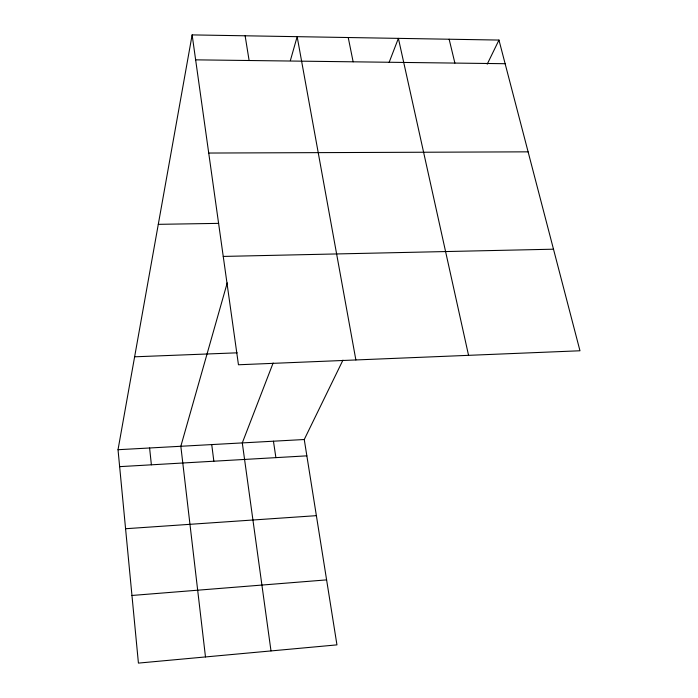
<?xml version="1.0" encoding="UTF-8"?>
<svg xmlns="http://www.w3.org/2000/svg" width="698" height="698" viewBox="0 0 698 698"><rect width="100%" height="100%" fill="white"/><g stroke="black" fill="none" stroke-linecap="round" stroke-linejoin="round"><path stroke-width="1.05" d="M342.945 360.142L304.258 439.513L336.951 644.873L138.422 663.1L118.023 449.713L192.133 34.9L498.965 40.065L579.977 350.771L238.454 364.766L192.133 34.9M227.234 282.882L180.834 446.275L205.482 656.94M290.351 60.613L297.156 36.671L355.875 359.959M273.127 363.004L242.293 442.907L270.999 650.929M389.109 62.427L398.392 38.373L468.55 355.334M487.204 64.199L498.965 40.065M131.957 595.464L326.612 579.881M125.579 528.726L316.386 515.665M119.646 466.648L306.867 455.846M118.023 449.713L304.258 439.513M134.627 356.809L237.189 352.822M223.238 256.428L553.488 249.195M158.289 224.337L218.657 223.369M208.728 153.045L528.107 151.841M195.641 59.845L505.134 63.71M449.146 39.228L454.895 63.09M348.232 37.526L353.136 61.817M245.129 35.79L249.116 60.517M273.45 441.197L275.893 457.635M211.73 444.582L213.85 461.212M149.599 447.985L151.387 464.816"/></g></svg>
